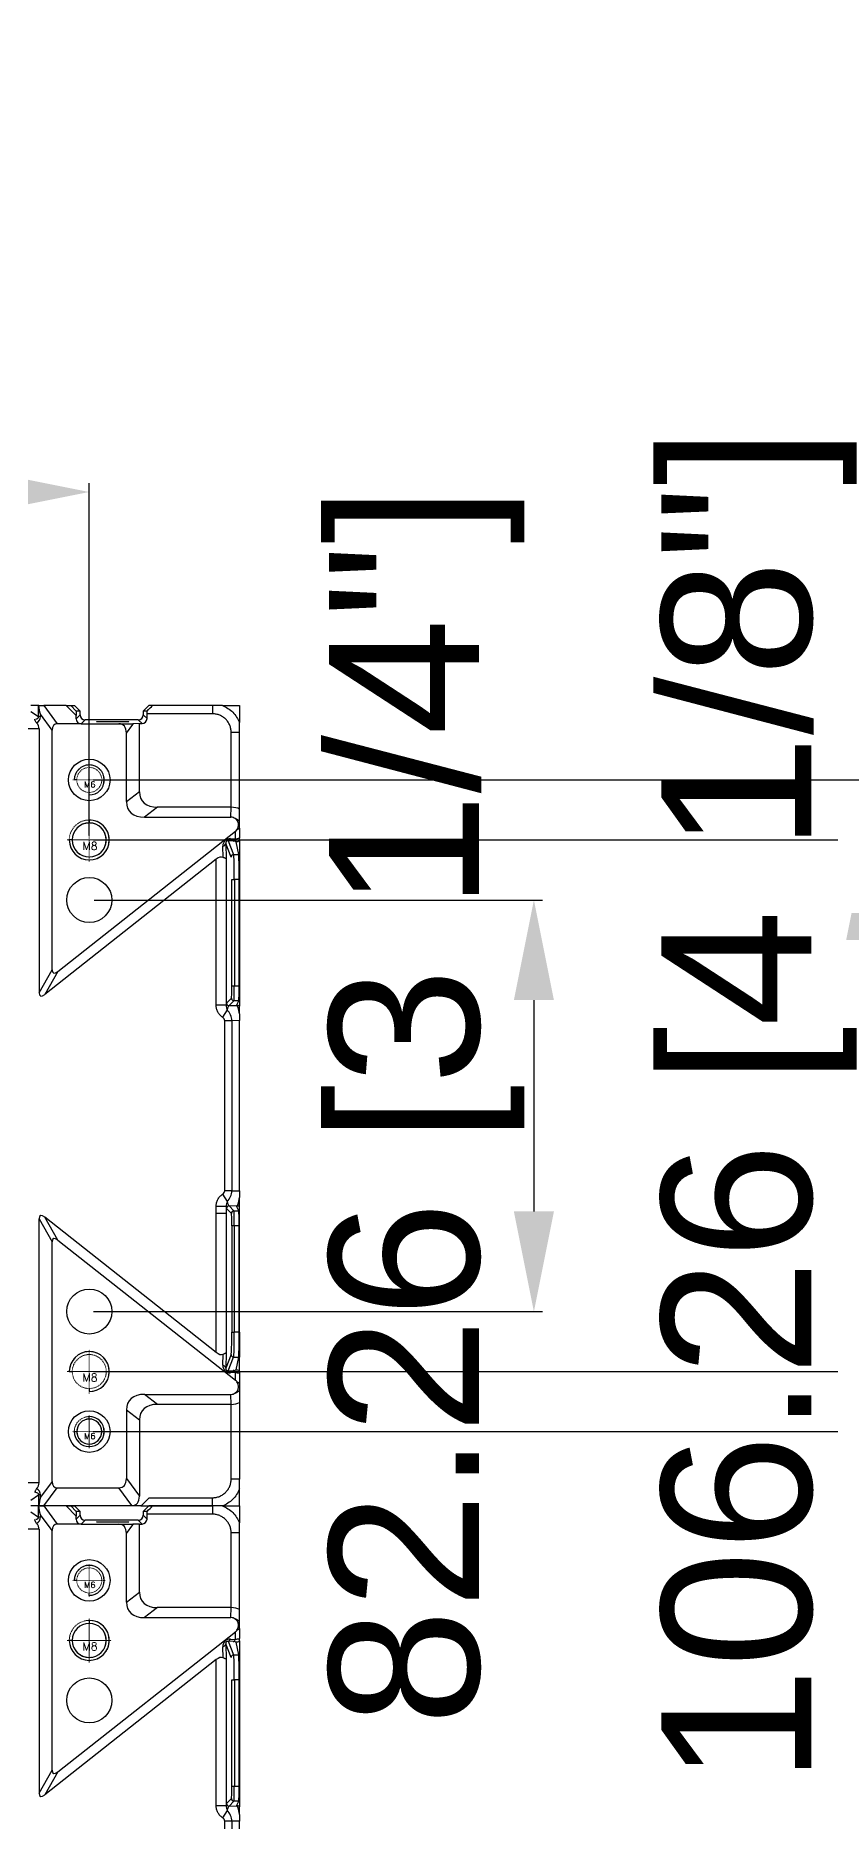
# Model space of a CAD drawing. Header units: millimetres. Extents: x 389 to 17466, y 310 to 5904.
# Drawn here: x 1892.7 to 2051.4, y 1043.1 to 1400.1 of the extents above; entities that cross this region are included whole.
import ezdxf

# ---------------------------------------------------------------- set-up
doc = ezdxf.new("R2010")
doc.units = ezdxf.units.MM
doc.linetypes.add('CENTER', pattern=[0.6, 0.375, -0.075, 0.075, -0.075])
doc.linetypes.add('HIDDEN', pattern=[0.2, 0.1, -0.1])
doc.layers.add('screw', color=33, linetype='Continuous', lineweight=13)
doc.styles.get("Standard").update_dxf_attribs({"font": 'arial.ttf'})
doc.styles.add('TXT', font='txt.shx', dxfattribs={"bigfont": 'gbcbig.shx'})
doc.dimstyles.new('DIMSTYLE_14', dxfattribs={"dimtxt": 30, "dimasz": 20, "dimexe": 1.75, "dimexo": 0.875, "dimgap": 2, "dimtad": 1, "dimzin": 9, "dimdsep": 46, "dimtxsty": 'Standard', "dimblk": '_FILLED', "dimcen": 0.09, "dimadec": 0, "dimazin": 0, "dimtp": 0.05, "dimtm": 0.05, "dimtfac": 1, "dimtofl": 0, "dimtmove": 0, "dimatfit": 3, "dimldrblk": '_FILLED', "dimfxl": 1, "dimtolj": 1, "dimarcsym": 0})

# ---------------------------------------------------------------- blocks, each defined once
blk = doc.blocks.new('_FILLED')
at = {"color": 0, "linetype": 'ByBlock'}
blk.add_solid([(0, 0), (-1, 0.2), (-1, -0.2)], dxfattribs=at)
blk = doc.blocks.new('*D177')
at = {"color": 0, "lineweight": -2, "transparency": 16777216}
for p, q in [((1643.36, 1240.16), (1643.36, 1310.6)), ((1903.36, 1240.16), (1903.36, 1310.6)), ((1663.36, 1308.85), (1883.36, 1308.85))]:
    blk.add_line(p, q, dxfattribs=at)
at = {"layer": 'Defpoints', "color": 0, "transparency": 16777216}
for p in [(1903.36, 1308.85), (1643.36, 1239.29), (1903.36, 1239.29)]:
    blk.add_point(p, dxfattribs=at)
at = {"color": 0, "lineweight": -2, "transparency": 16777216, "xscale": 20, "yscale": 20, "zscale": 20, "rotation": 180}
blk.add_blockref('_FILLED', (1643.36, 1308.85), dxfattribs=at)
at = {"color": 0, "lineweight": -2, "transparency": 16777216, "xscale": 20, "yscale": 20, "zscale": 20}
blk.add_blockref('_FILLED', (1903.36, 1308.85), dxfattribs=at)
at = {"color": 0, "transparency": 16777216, "insert": (1773.36, 1330.27), "char_height": 30, "attachment_point": 5}
blk.add_mtext('\\A1;260 [10 1/4"]', dxfattribs=at)
blk = doc.blocks.new('*D179')
at = {"color": 0, "lineweight": -2, "transparency": 16777216}
for p, q in [((1904.23, 1251.29), (2194.62, 1251.29)), ((2192.87, 1231.29), (2192.87, 821.03)), ((1904.23, 801.03), (2194.62, 801.03))]:
    blk.add_line(p, q, dxfattribs=at)
at = {"layer": 'Defpoints', "color": 0, "transparency": 16777216}
for p in [(1903.36, 1251.29), (1903.36, 801.03), (2192.87, 801.03)]:
    blk.add_point(p, dxfattribs=at)
at = {"color": 0, "lineweight": -2, "transparency": 16777216, "xscale": 20, "yscale": 20, "zscale": 20}
for p, rotation in [((2192.87, 1251.29), 90), ((2192.87, 801.03), 270)]:
    blk.add_blockref('_FILLED', p, dxfattribs=dict(at, rotation=rotation))
at = {"color": 0, "transparency": 16777216, "insert": (2171.45, 1026.16), "char_height": 30, "attachment_point": 5, "rotation": 90}
blk.add_mtext('\\A1;450.26 [1\'-5 3/4"]', dxfattribs=at)
blk = doc.blocks.new('*D180')
at = {"color": 0, "lineweight": -2, "transparency": 16777216}
for p, q in [((1904.23, 1251.29), (2123.1, 1251.29)), ((2121.35, 1231.29), (2121.35, 1141.03)), ((1904.23, 1121.03), (2123.1, 1121.03))]:
    blk.add_line(p, q, dxfattribs=at)
at = {"layer": 'Defpoints', "color": 0, "transparency": 16777216}
for p in [(1903.36, 1251.29), (1903.36, 1121.03), (2121.35, 1121.03)]:
    blk.add_point(p, dxfattribs=at)
at = {"color": 0, "lineweight": -2, "transparency": 16777216, "xscale": 20, "yscale": 20, "zscale": 20}
for p, rotation in [((2121.35, 1251.29), 90), ((2121.35, 1121.03), 270)]:
    blk.add_blockref('_FILLED', p, dxfattribs=dict(at, rotation=rotation))
at = {"color": 0, "transparency": 16777216, "insert": (2099.93, 1186.16), "char_height": 30, "attachment_point": 5, "rotation": 90}
blk.add_mtext('\\A1;130.26 [5 1/8"]', dxfattribs=at)
blk = doc.blocks.new('*D181')
at = {"color": 0, "lineweight": -2, "transparency": 16777216}
for p, q in [((1904.23, 1239.29), (2060.33, 1239.29)), ((2058.58, 1219.29), (2058.58, 1153.03)), ((1904.23, 1133.03), (2060.33, 1133.03))]:
    blk.add_line(p, q, dxfattribs=at)
at = {"layer": 'Defpoints', "color": 0, "transparency": 16777216}
for p in [(1903.36, 1239.29), (1903.36, 1133.03), (2058.58, 1133.03)]:
    blk.add_point(p, dxfattribs=at)
at = {"color": 0, "lineweight": -2, "transparency": 16777216, "xscale": 20, "yscale": 20, "zscale": 20}
for p, rotation in [((2058.58, 1239.29), 90), ((2058.58, 1133.03), 270)]:
    blk.add_blockref('_FILLED', p, dxfattribs=dict(at, rotation=rotation))
at = {"color": 0, "transparency": 16777216, "insert": (2037.16, 1186.16), "char_height": 30, "attachment_point": 5, "rotation": 90}
blk.add_mtext('\\A1;106.26 [4 1/8"]', dxfattribs=at)
blk = doc.blocks.new('*D182')
at = {"color": 0, "lineweight": -2, "transparency": 16777216}
for p, q in [((1904.32, 1227.29), (1993.94, 1227.29)), ((1992.19, 1207.29), (1992.19, 1165.03)), ((1904.23, 1145.03), (1993.94, 1145.03))]:
    blk.add_line(p, q, dxfattribs=at)
at = {"layer": 'Defpoints', "color": 0, "transparency": 16777216}
for p in [(1903.45, 1227.29), (1903.36, 1145.03), (1992.19, 1145.03)]:
    blk.add_point(p, dxfattribs=at)
at = {"color": 0, "lineweight": -2, "transparency": 16777216, "xscale": 20, "yscale": 20, "zscale": 20}
for p, rotation in [((1992.19, 1227.29), 90), ((1992.19, 1145.03), 270)]:
    blk.add_blockref('_FILLED', p, dxfattribs=dict(at, rotation=rotation))
at = {"color": 0, "transparency": 16777216, "insert": (1970.77, 1186.16), "char_height": 30, "attachment_point": 5, "rotation": 90}
blk.add_mtext('\\A1;82.26 [3 1/4"]', dxfattribs=at)
blk = doc.blocks.new('screw_m8_g')
at = {"layer": 'screw', "color": 1, "linetype": 'CENTER', "lineweight": 18, "ltscale": 0.16}
for p, q in [((0, -4.4), (0, 4.4)), ((-4.4, 0), (4.4, 0))]:
    blk.add_line(p, q, dxfattribs=at)
at = {"layer": 'screw', "color": 33, "linetype": 'HIDDEN', "lineweight": 18, "ltscale": 0.16}
blk.add_circle((0, 0), 3.4, dxfattribs=at)
at = {"layer": 'screw', "color": 92, "linetype": 'HIDDEN', "lineweight": 18, "ltscale": 0.16}
blk.add_arc((0, 0), 4, 270, 180, dxfattribs=at)
at = {"layer": 'screw', "color": 6, "lineweight": 18, "style": 'TXT'}
blk.add_text('M8', height=1.6, dxfattribs=at).set_placement((-1.36, -2))
blk = doc.blocks.new('screw_m6_g')
at = {"layer": 'screw', "color": 1, "linetype": 'CENTER', "lineweight": 18, "ltscale": 0.12}
for p, q in [((-3.3, 0), (3.3, 0)), ((0, -3.3), (0, 3.3))]:
    blk.add_line(p, q, dxfattribs=at)
at = {"layer": 'screw', "color": 33, "linetype": 'HIDDEN', "lineweight": 18, "ltscale": 0.12}
blk.add_circle((0, 0), 2.5, dxfattribs=at)
at = {"layer": 'screw', "color": 92, "linetype": 'HIDDEN', "lineweight": 18, "ltscale": 0.12}
blk.add_arc((0, 0), 3, 270, 180, dxfattribs=at)
at = {"layer": 'screw', "color": 6, "lineweight": 18, "style": 'TXT'}
blk.add_text('M6', height=1.2, dxfattribs=at).set_placement((-1.02, -1.5))
blk = doc.blocks.new('YTGUH')
at = {"color": 9, "linetype": 'Continuous', "true_color": 0xc7c8ca}
for p, q in [((1893.22, 1266.16), (1891.66, 1266.16)), ((1891.66, 1264.99), (1893.22, 1263.95)), ((1893.22, 1263.95), (1893.22, 1266.16)), ((1893.28, 1266.16), (1893.22, 1266.16)), ((1893.61, 1263.95), (1893.22, 1263.95)), ((1893.28, 1266.16), (1894.28, 1266.16)), ((1893.61, 1264.42), (1893.61, 1263.95)), ((1895.94, 1261.26), (1893.61, 1264.42)), ((1894.28, 1266.16), (1896.96, 1262.52)), ((1898.75, 1266.16), (1894.28, 1266.16)), ((1900.74, 1264.15), (1898.75, 1266.16)), ((1898.75, 1266.16), (1899.67, 1266.16)), ((1899.67, 1266.16), (1900.76, 1265.06)), ((1899.67, 1266.16), (1900.41, 1266.16)), ((1900.41, 1266.16), (1901.51, 1265.06)), ((1900.74, 1263.53), (1901.51, 1264.3)), ((1900.74, 1263.53), (1900.74, 1264.15)), ((1901.51, 1265.06), (1900.76, 1265.06)), ((1901.51, 1264.3), (1901.51, 1265.06)), ((1914.15, 1265.06), (1915.25, 1266.16)), ((1914.86, 1265.06), (1914.15, 1265.06)), ((1914.15, 1265.06), (1914.15, 1264.3)), ((1914.15, 1264.3), (1914.9, 1263.55)), ((1914.9, 1265.06), (1914.86, 1265.06)), ((1914.9, 1264.01), (1914.9, 1264.51)), ((1928, 1264.51), (1914.9, 1264.51)), ((1914.9, 1263.55), (1914.9, 1264.01)), ((1915.98, 1266.16), (1915.25, 1266.16)), ((1928, 1266.16), (1915.98, 1266.16)), ((1928, 1266.16), (1928, 1264.51)), ((1893.34, 1261.5), (1791.35, 1261.5)), ((1893.34, 1261.5), (1893.34, 1208.75)), ((1895.94, 1213.36), (1895.94, 1261.26)), ((1901.73, 1262.52), (1896.96, 1262.52)), ((1902.51, 1263.3), (1901.73, 1262.52)), ((1901.73, 1262.52), (1909.24, 1262.52)), ((1913.15, 1263.3), (1902.51, 1263.3)), ((1910.77, 1260.63), (1912.07, 1262.4)), ((1910.77, 1246.95), (1910.77, 1260.63)), ((1913.37, 1262.55), (1912.07, 1262.54)), ((1912.07, 1262.54), (1912.07, 1262.54)), ((1912.07, 1262.54), (1912.07, 1262.4)), ((1913.9, 1262.55), (1913.15, 1263.3)), ((1913.37, 1262.55), (1913.9, 1262.55)), ((1913.37, 1248.95), (1913.37, 1262.55)), ((1931.71, 1245.84), (1931.71, 1260.8)), ((1933.36, 1260.8), (1931.71, 1260.8)), ((1933.36, 1245.47), (1933.36, 1260.8)), ((1900.86, 1251.29), (1900.36, 1251.29)), ((1903.36, 1248.29), (1903.36, 1248.79)), ((1910.77, 1246.95), (1913.37, 1248.95)), ((1916.98, 1245.84), (1914.37, 1243.84)), ((1931.7, 1245.84), (1916.98, 1245.84)), ((1931.66, 1243.84), (1931.7, 1245.84)), ((1903.36, 1243.29), (1903.36, 1242.69)), ((1914.37, 1243.84), (1931.66, 1243.84)), ((1933.36, 1243.03), (1933.36, 1245.47)), ((1933.36, 1241.65), (1933.36, 1243.03)), ((1897.1, 1213.01), (1932.54, 1241.02)), ((1899.96, 1239.29), (1899.36, 1239.29)), ((1930.61, 1238.59), (1930.7, 1235.53)), ((1931.7, 1235.88), (1930.61, 1238.59)), ((1932.12, 1239.06), (1931.1, 1239.12)), ((1931.1, 1239.12), (1932.19, 1236.38)), ((1931.54, 1239.56), (1932.56, 1239.5)), ((1932.56, 1239.5), (1932.54, 1241.02)), ((1933.21, 1236.38), (1932.69, 1238.95)), ((1933.36, 1241.65), (1933.36, 1239.68)), ((1933.36, 1239.2), (1933.36, 1236.39)), ((1928.7, 1235.44), (1894.5, 1208.39)), ((1928.7, 1206.25), (1928.7, 1235.44)), ((1930.12, 1235.81), (1930.05, 1238.03)), ((1930.7, 1235.53), (1930.7, 1206.25)), ((1932.19, 1236.38), (1933.21, 1236.38)), ((1931.84, 1210.16), (1931.84, 1231.4)), ((1931.84, 1231.4), (1932.34, 1231.4)), ((1932.34, 1231.4), (1932.34, 1210.16)), ((1933.3, 1231.4), (1932.34, 1231.4)), ((1933.3, 1210.16), (1933.3, 1231.4)), ((1933.3, 1231.4), (1933.36, 1231.4)), ((1933.36, 1231.4), (1933.36, 1210.16)), ((1893.34, 1208.75), (1895.94, 1213.36)), ((1897.1, 1213.01), (1894.5, 1208.39)), ((1931.84, 1210.16), (1932.34, 1210.16)), ((1932.34, 1210.16), (1933.3, 1210.16)), ((1933.3, 1210.16), (1933.36, 1210.16)), ((1930.78, 1206.68), (1931.75, 1207.66)), ((1932.25, 1207.16), (1931.28, 1206.18)), ((1933.24, 1207.16), (1932.25, 1207.16)), ((1932.77, 1206.23), (1933.24, 1207.16)), ((1933.36, 1207.15), (1933.36, 1206.05)), ((1930.7, 1206.25), (1928.7, 1206.25)), ((1930.92, 1205.31), (1929.98, 1203.85)), ((1930.43, 1169.18), (1930.43, 1203.13)), ((1931.84, 1203.13), (1930.43, 1203.13)), ((1931.28, 1206.18), (1932.77, 1206.23)), ((1933.36, 1203.18), (1931.84, 1203.13)), ((1931.84, 1203.13), (1931.84, 1169.18)), ((1933.36, 1204.52), (1933.36, 1206.05)), ((1933.36, 1204.52), (1933.36, 1203.18)), ((1933.36, 1169.13), (1933.36, 1203.18)), ((1929.98, 1168.46), (1930.92, 1167)), ((1931.84, 1169.18), (1930.43, 1169.18)), ((1931.84, 1169.18), (1933.36, 1169.13)), ((1933.36, 1169.13), (1933.36, 1167.79)), ((1897.1, 1159.31), (1894.5, 1163.92)), ((1928.7, 1136.87), (1894.5, 1163.92)), ((1928.7, 1164.71), (1928.7, 1166.06)), ((1928.7, 1166.06), (1930.7, 1166.06)), ((1928.7, 1136.87), (1928.7, 1164.71)), ((1928.7, 1164.71), (1930.7, 1164.71)), ((1930.7, 1166.06), (1930.7, 1164.71)), ((1930.7, 1164.71), (1930.7, 1136.79)), ((1931.75, 1164.65), (1930.78, 1165.63)), ((1932.77, 1166.08), (1931.28, 1166.13)), ((1931.28, 1166.13), (1932.25, 1165.15)), ((1932.25, 1165.15), (1933.24, 1165.15)), ((1933.24, 1165.15), (1932.77, 1166.08)), ((1933.36, 1165.16), (1933.36, 1166.26)), ((1893.34, 1163.56), (1895.94, 1158.95)), ((1893.34, 1110.81), (1893.34, 1163.56)), ((1931.84, 1162.16), (1931.84, 1140.91)), ((1932.34, 1162.16), (1931.84, 1162.16)), ((1932.34, 1140.91), (1932.34, 1162.16)), ((1933.3, 1162.16), (1932.34, 1162.16)), ((1933.3, 1140.91), (1933.3, 1162.16)), ((1933.3, 1162.16), (1933.36, 1162.16)), ((1933.36, 1140.91), (1933.36, 1162.16)), ((1895.94, 1111.05), (1895.94, 1158.95)), ((1897.1, 1159.31), (1932.54, 1131.29)), ((1931.84, 1140.91), (1932.34, 1140.91)), ((1933.3, 1140.91), (1932.34, 1140.91)), ((1933.3, 1140.91), (1933.36, 1140.91)), ((1930.05, 1134.28), (1930.12, 1136.5)), ((1930.7, 1136.79), (1930.61, 1133.72)), ((1931.7, 1136.43), (1930.61, 1133.72)), ((1931.1, 1133.19), (1932.19, 1135.93)), ((1932.19, 1135.93), (1933.21, 1135.93)), ((1932.69, 1133.36), (1933.21, 1135.93)), ((1933.36, 1133.11), (1933.36, 1135.92)), ((1899.36, 1133.03), (1899.96, 1133.03)), ((1931.1, 1133.19), (1932.12, 1133.25)), ((1932.56, 1132.81), (1931.54, 1132.75)), ((1932.54, 1131.29), (1932.56, 1132.81)), ((1933.36, 1132.63), (1933.36, 1130.66)), ((1903.36, 1129.63), (1903.36, 1129.03)), ((1914.37, 1128.47), (1931.66, 1128.47)), ((1916.98, 1126.47), (1914.37, 1128.47)), ((1931.7, 1126.47), (1931.66, 1128.47)), ((1933.36, 1130.66), (1933.36, 1129.28)), ((1933.36, 1129.28), (1933.36, 1126.84)), ((1910.77, 1125.36), (1910.77, 1111.68)), ((1910.77, 1125.36), (1913.37, 1123.36)), ((1931.7, 1126.47), (1916.98, 1126.47)), ((1931.71, 1111.55), (1931.71, 1126.47)), ((1933.36, 1126.84), (1933.36, 1111.55)), ((1900.36, 1121.03), (1900.86, 1121.03)), ((1903.36, 1123.53), (1903.36, 1124.03)), ((1913.37, 1123.36), (1913.37, 1108.14)), ((1893.34, 1110.81), (1790.35, 1110.81)), ((1895.94, 1111.05), (1893.61, 1107.89)), ((1910.77, 1111.68), (1913.37, 1108.14)), ((1933.36, 1111.55), (1931.71, 1111.55)), ((1891.66, 1107.32), (1893.22, 1108.36)), ((1893.22, 1108.36), (1893.22, 1106.16)), ((1893.61, 1108.36), (1893.22, 1108.36)), ((1893.61, 1107.89), (1893.61, 1108.36)), ((1894.28, 1106.16), (1896.96, 1109.79)), ((1896.96, 1109.79), (1909.24, 1109.79)), ((1911.85, 1106.26), (1909.24, 1109.79)), ((1913.76, 1106.26), (1915.3, 1107.8)), ((1915.3, 1107.8), (1927.97, 1107.8)), ((1927.97, 1106.16), (1927.97, 1107.8)), ((1893.22, 1106.16), (1891.66, 1106.16)), ((1893.22, 1106.16), (1891.66, 1106.16)), ((1891.66, 1104.99), (1893.22, 1103.95)), ((1893.22, 1106.16), (1893.28, 1106.16)), ((1893.22, 1103.95), (1893.22, 1106.16)), ((1893.28, 1106.16), (1893.22, 1106.16)), ((1893.61, 1103.95), (1893.22, 1103.95)), ((1894.28, 1106.16), (1893.28, 1106.16)), ((1893.28, 1106.16), (1894.28, 1106.16)), ((1893.61, 1104.42), (1893.61, 1103.95)), ((1895.94, 1101.26), (1893.61, 1104.42)), ((1913.66, 1106.16), (1894.28, 1106.16)), ((1894.28, 1106.16), (1896.96, 1102.52)), ((1898.75, 1106.16), (1894.28, 1106.16)), ((1900.74, 1104.15), (1898.75, 1106.16)), ((1898.75, 1106.16), (1899.67, 1106.16)), ((1899.67, 1106.16), (1900.76, 1105.06)), ((1899.67, 1106.16), (1900.41, 1106.16)), ((1900.41, 1106.16), (1901.51, 1105.06)), ((1900.74, 1103.53), (1901.51, 1104.3)), ((1900.74, 1103.53), (1900.74, 1104.15)), ((1901.51, 1105.06), (1900.76, 1105.06)), ((1901.51, 1104.3), (1901.51, 1105.06)), ((1902.51, 1103.3), (1901.73, 1102.52)), ((1913.15, 1103.3), (1902.51, 1103.3)), ((1911.85, 1106.26), (1913.76, 1106.26)), ((1913.9, 1102.55), (1913.15, 1103.3)), ((1913.66, 1106.16), (1913.76, 1106.26)), ((1913.66, 1106.16), (1927.97, 1106.16)), ((1914.15, 1105.06), (1915.25, 1106.16)), ((1914.86, 1105.06), (1914.15, 1105.06)), ((1914.15, 1105.06), (1914.15, 1104.3)), ((1914.15, 1104.3), (1914.9, 1103.55)), ((1914.9, 1105.06), (1914.86, 1105.06)), ((1914.9, 1104.01), (1914.9, 1104.51)), ((1928, 1104.51), (1914.9, 1104.51)), ((1914.9, 1103.55), (1914.9, 1104.01)), ((1915.98, 1106.16), (1915.25, 1106.16)), ((1928, 1106.16), (1915.98, 1106.16)), ((1928, 1106.16), (1928, 1104.51)), ((1893.34, 1101.5), (1791.35, 1101.5)), ((1893.34, 1101.5), (1893.34, 1048.75)), ((1895.94, 1053.36), (1895.94, 1101.26)), ((1901.73, 1102.52), (1896.96, 1102.52)), ((1901.73, 1102.52), (1909.24, 1102.52)), ((1910.77, 1100.63), (1912.07, 1102.4)), ((1910.77, 1086.95), (1910.77, 1100.63)), ((1913.37, 1102.55), (1912.07, 1102.54)), ((1912.07, 1102.54), (1912.07, 1102.54)), ((1912.07, 1102.54), (1912.07, 1102.4)), ((1913.37, 1102.55), (1913.9, 1102.55)), ((1913.37, 1088.95), (1913.37, 1102.55)), ((1931.71, 1085.84), (1931.71, 1100.8)), ((1933.36, 1100.8), (1931.71, 1100.8)), ((1933.36, 1085.47), (1933.36, 1100.8)), ((1900.86, 1091.29), (1900.36, 1091.29)), ((1903.36, 1088.29), (1903.36, 1088.79)), ((1910.77, 1086.95), (1913.37, 1088.95)), ((1916.98, 1085.84), (1914.37, 1083.84)), ((1931.7, 1085.84), (1916.98, 1085.84)), ((1931.66, 1083.84), (1931.7, 1085.84)), ((1933.36, 1083.03), (1933.36, 1085.47)), ((1903.36, 1083.29), (1903.36, 1082.69)), ((1914.37, 1083.84), (1931.66, 1083.84)), ((1933.36, 1081.65), (1933.36, 1083.03)), ((1933.36, 1081.65), (1933.36, 1079.68)), ((1897.1, 1053.01), (1932.54, 1081.02)), ((1899.96, 1079.29), (1899.36, 1079.29)), ((1930.12, 1075.81), (1930.05, 1078.03)), ((1930.61, 1078.59), (1930.7, 1075.53)), ((1931.7, 1075.88), (1930.61, 1078.59)), ((1932.12, 1079.06), (1931.1, 1079.12)), ((1931.1, 1079.12), (1932.19, 1076.38)), ((1931.54, 1079.56), (1932.56, 1079.5)), ((1932.56, 1079.5), (1932.54, 1081.02)), ((1933.21, 1076.38), (1932.69, 1078.95)), ((1933.36, 1079.2), (1933.36, 1076.39)), ((1928.7, 1075.44), (1894.5, 1048.39)), ((1928.7, 1046.25), (1928.7, 1075.44)), ((1930.7, 1075.53), (1930.7, 1046.25)), ((1932.19, 1076.38), (1933.21, 1076.38)), ((1931.84, 1050.16), (1931.84, 1071.4)), ((1931.84, 1071.4), (1932.34, 1071.4)), ((1932.34, 1071.4), (1932.34, 1050.16)), ((1933.3, 1071.4), (1932.34, 1071.4)), ((1933.3, 1050.16), (1933.3, 1071.4)), ((1933.3, 1071.4), (1933.36, 1071.4)), ((1933.36, 1071.4), (1933.36, 1050.16)), ((1893.34, 1048.75), (1895.94, 1053.36)), ((1897.1, 1053.01), (1894.5, 1048.39)), ((1931.84, 1050.16), (1932.34, 1050.16)), ((1932.34, 1050.16), (1933.3, 1050.16)), ((1933.3, 1050.16), (1933.36, 1050.16)), ((1930.7, 1046.25), (1928.7, 1046.25)), ((1930.78, 1046.68), (1931.75, 1047.66)), ((1932.25, 1047.16), (1931.28, 1046.18)), ((1931.28, 1046.18), (1932.77, 1046.23)), ((1933.24, 1047.16), (1932.25, 1047.16)), ((1932.77, 1046.23), (1933.24, 1047.16)), ((1933.36, 1047.15), (1933.36, 1046.05)), ((1933.36, 1044.52), (1933.36, 1046.05)), ((1930.92, 1045.31), (1929.98, 1043.85)), ((1930.43, 1009.18), (1930.43, 1043.13)), ((1931.84, 1043.13), (1930.43, 1043.13)), ((1933.36, 1043.18), (1931.84, 1043.13)), ((1931.84, 1043.13), (1931.84, 1009.18)), ((1933.36, 1044.52), (1933.36, 1043.18)), ((1933.36, 1009.13), (1933.36, 1043.18))]:
    blk.add_line(p, q, dxfattribs=at)
for centre, radius in [((1903.36, 1251.29), 4.15), ((1903.36, 1227.29), 4.5), ((1903.36, 1145.03), 4.5), ((1903.36, 1121.03), 4.15), ((1903.36, 1091.29), 4.15), ((1903.36, 1067.29), 4.5)]:
    blk.add_circle(centre, radius, dxfattribs=at)
for centre, radius, start, end in [((1903.36, 1251.29), 3, 270, 180), ((1903.36, 1251.29), 2.5, 180, 180.0001), ((1903.36, 1239.29), 4, 180, 90), ((1903.36, 1239.29), 3.4, 90, 89.9999), ((1931.66, 1242.3), 1.53, 319.2595, 55.7258), ((1903.36, 1133.03), 4, 270, 180), ((1903.36, 1133.03), 3.4, 180, 180.0001), ((1931.66, 1130.01), 1.53, 304.2742, 40.7405), ((1903.36, 1121.03), 3, 180, 90), ((1903.36, 1121.03), 2.5, 90, 89.9999), ((1903.36, 1091.29), 3, 270, 180), ((1903.36, 1091.29), 2.5, 180, 180.0001), ((1903.36, 1079.29), 4, 180, 90), ((1903.36, 1079.29), 3.4, 90, 89.9999), ((1931.66, 1082.3), 1.53, 319.2595, 55.7258)]:
    blk.add_arc(centre, radius, start, end, dxfattribs=at)
for centre, major_axis, ratio, start_param, end_param in [((1892.66, 1264), (-0.543, 0.187), 0.861051, 1.863628, 3.432598), ((1892.05, 1264), (-1.5, 0.48), 0.950312, 2.397785, 3.438724), ((1900.76, 1263.64), (0.01, 1.41), 0.013235, 0.000063, 1.203911), ((1902.51, 1264.3), (0.707, 0.707), 0.999695, 2.356347, 3.926839), ((1913.15, 1264.3), (0.707, -0.707), 0.999695, 5.497939, 7.068431), ((1913.9, 1263.55), (0.707, -0.707), 0.999695, 5.497939, 7.068431), ((1914.32, 1264.51), (2, 2), 0.008726, 4.997973, 5.688376), ((1914.86, 1264.51), (0, 2), 0.017455, 4.712389, 4.989245), ((1890.73, 1261.5), (-2.61, 0), 0.767327, 3.141593, 3.770332), ((1899.23, 1258.45), (2.86, -3.89), 0.414284, 2.845311, 3.653779), ((1901.74, 1263.53), (0.397, 0.931), 0.985858, 1.968767, 3.539259), ((1910.38, 1262.58), (3.74, 0.02), 0.015482, 4.404581, 5.182038), ((1905.84, 1256.42), (-4.3, -5.83), 0.414284, 2.629407, 3.437875), ((1907.14, 1258.19), (-4.3, -5.83), 0.414284, 2.629407, 2.660418), ((1918.98, 1250.91), (7.63, 5.85), 0.519988, 2.761948, 3.737168), ((1921.59, 1252.91), (7.63, 5.85), 0.519988, 2.761948, 3.737168), ((1931.67, 1243.01), (-0.05, -2.83), 0.707053, 3.148821, 3.153934), ((1931.71, 1245.01), (-2, 0.02), 0.414169, 3.748745, 4.716003), ((1931.64, 1241.01), (-0.05, -2.83), 0.707053, 2.707165, 3.153934), ((1931.66, 1242.3), (2, -0.03), 0.707053, 0.572613, 1.136369), ((1931.59, 1237.94), (-0.81, 1.45), 0.902173, 5.759721, 7.327475), ((1929.62, 1238.59), (1, 0.028), 0.62541, 5.14897, 6.238444), ((1931.15, 1238.49), (-0.316, 0.584), 0.749129, 5.751273, 7.319028), ((1931.1, 1240.11), (-0.058, -0.998), 0.553603, 0.104848, 1.014262), ((1932.12, 1240.05), (-0.058, -0.998), 0.553603, 0.104848, 1.014262), ((1931.69, 1238.95), (-1, 0), 0.119965, 3.165678, 4.268797), ((1931.64, 1243.91), (0.04, -3.22), 0.621326, 0.445403, 0.6117), ((1931.69, 1239.95), (2, 0.01), 0.250652, 5.159781, 5.691393), ((1932.69, 1239.95), (-0.981, -0.196), 0.996044, 1.374629, 2.097888), ((1931.66, 1242.3), (2, 0.03), 0.621326, 5.324089, 5.714285), ((1928.7, 1232.89), (1.41, 2.92), 0.484172, 6.283006, 7.068583), ((1932.19, 1235.88), (0.464, 0.185), 0.995592, 1.192545, 2.760299), ((1932.18, 1231.4), (0, 5), 0.031429, 4.712389, 6.195919), ((1933.21, 1237.38), (-0.981, -0.196), 0.996044, 1.374629, 1.523848), ((1933.2, 1231.4), (0, 5), 0.020946, 4.712389, 6.195919), ((1897.59, 1215.19), (-1.39, -2.46), 0.35329, 5.724665, 6.997033), ((1931.75, 1210.16), (0, 2.5), 0.034921, 3.176499, 4.712389), ((1932.25, 1210.16), (0, 3), 0.029101, 3.176499, 4.712389), ((1933.23, 1210.16), (0, 3), 0.023273, 3.176499, 4.712389), ((1894.98, 1210.58), (-1.39, -2.46), 0.35329, 5.724665, 6.997033), ((1930.78, 1203.18), (0, 3.5), 0.051121, 0.051215, 0.504047), ((1931.28, 1206.68), (0.354, -0.354), 0.998783, 3.9276, 5.497178), ((1932.25, 1207.66), (-0.354, 0.354), 0.998783, 0.786007, 2.355586), ((1933.24, 1206.16), (-0.894, 0.447), 0.999239, 5.054874, 5.17561), ((1929.01, 1203.11), (1.41, 0.05), 0.706891, 6.258505, 7.074991), ((1931.28, 1203.18), (0.03, 3), 0.177208, 0.057084, 0.786715), ((1929.01, 1203.11), (-0.1, 3), 0.942809, 4.687709, 5.504195), ((1932.77, 1205.24), (-0.894, 0.447), 0.999239, 4.554203, 5.17561), ((1932.77, 1203.24), (-0.03, 3), 0.218747, 5.153088, 6.239269), ((1929.01, 1169.21), (1.41, -0.05), 0.706891, 5.49138, 6.307865), ((1929.01, 1169.21), (0.1, 3), 0.942809, 3.920583, 4.737069), ((1932.77, 1169.08), (0.03, 3), 0.218747, 3.185509, 4.27169), ((1894.98, 1161.73), (-1.39, 2.46), 0.35329, 5.569338, 6.841706), ((1930.78, 1169.13), (0, 3.5), 0.051121, 2.637545, 3.090378), ((1931.28, 1165.63), (0.354, 0.354), 0.998783, 0.786007, 2.355586), ((1931.28, 1169.13), (-0.03, 3), 0.177208, 2.354878, 3.084509), ((1932.25, 1164.65), (0.354, 0.354), 0.998783, 0.786007, 2.355586), ((1931.75, 1162.16), (0, 2.5), 0.034921, 4.712389, 6.248279), ((1932.25, 1162.16), (0, 3), 0.029101, 4.712389, 6.248279), ((1932.77, 1167.08), (-0.894, -0.447), 0.999239, 1.107575, 1.728982), ((1933.24, 1166.15), (-0.894, -0.447), 0.999239, 1.107575, 1.228311), ((1933.23, 1162.16), (0, 3), 0.023273, 4.712389, 6.248279), ((1897.59, 1157.12), (-1.39, 2.46), 0.35329, 5.569338, 6.841706), ((1931.68, 1140.91), (0, 4.5), 0.034921, 3.228859, 4.712389), ((1932.18, 1140.91), (0, 5), 0.031429, 3.228859, 4.712389), ((1933.2, 1140.91), (0, 5), 0.020946, 3.228859, 4.712389), ((1928.7, 1139.42), (-1.41, 2.92), 0.484172, 2.356194, 3.141772), ((1932.19, 1136.43), (0.464, -0.185), 0.995592, 3.522886, 5.090641), ((1933.21, 1134.94), (-0.981, 0.196), 0.996044, 4.759337, 4.908556), ((1931.59, 1134.37), (0.81, 1.45), 0.902173, 2.097303, 3.665057), ((1929.62, 1133.72), (1, -0.028), 0.62541, 0.044741, 1.134215), ((1931.15, 1133.82), (0.316, 0.584), 0.749129, 2.10575, 3.673505), ((1931.1, 1132.2), (-0.058, 0.998), 0.553603, 5.268923, 6.178337), ((1931.69, 1133.36), (1, 0), 0.119965, 5.155981, 6.2591), ((1932.12, 1132.26), (-0.058, 0.998), 0.553603, 5.268923, 6.178337), ((1931.69, 1132.36), (-2, 0.01), 0.250652, 3.733385, 4.264997), ((1932.69, 1132.36), (-0.981, 0.196), 0.996044, 4.185297, 4.908556), ((1918.98, 1121.4), (7.63, -5.85), 0.519988, 2.546017, 3.521237), ((1931.64, 1131.3), (0.05, -2.83), 0.707053, 6.270844, 6.717613), ((1931.66, 1130.01), (2, 0.03), 0.707053, 5.146817, 5.710572), ((1931.64, 1128.4), (0.04, 3.22), 0.621326, 5.671486, 5.837782), ((1931.66, 1130.01), (-2, 0.03), 0.621326, 3.710493, 4.100689), ((1921.59, 1119.4), (7.63, -5.85), 0.519988, 2.546017, 3.521237), ((1931.67, 1129.3), (0.05, -2.83), 0.707053, 6.270844, 6.275957), ((1931.71, 1127.3), (2, 0.02), 0.414169, 4.708775, 5.676033), ((1890.73, 1110.81), (-2.61, 0), 0.767327, 2.512853, 3.141593), ((1899.23, 1113.86), (2.86, 3.89), 0.414284, 2.629407, 3.437875), ((1905.84, 1115.89), (-4.3, 5.83), 0.414284, 2.845311, 3.653779), ((1892.66, 1108.32), (0.543, 0.187), 0.861051, 5.99218, 7.56115), ((1892.05, 1108.32), (1.5, 0.48), 0.950312, 5.986054, 7.026993), ((1908.45, 1112.35), (-4.3, 5.83), 0.414284, 2.845311, 3.653779), ((1892.66, 1104), (-0.543, 0.187), 0.861051, 1.863628, 3.432598), ((1892.05, 1104), (-1.5, 0.48), 0.950312, 2.397785, 3.438724), ((1901.74, 1103.53), (0.397, 0.931), 0.985858, 1.968767, 3.539259), ((1900.76, 1103.64), (0.01, 1.41), 0.013235, 0.000063, 1.203911), ((1902.51, 1104.3), (0.707, 0.707), 0.999695, 2.356347, 3.926839), ((1913.15, 1104.3), (0.707, -0.707), 0.999695, 5.497939, 7.068431), ((1913.9, 1103.55), (0.707, -0.707), 0.999695, 5.497939, 7.068431), ((1914.32, 1104.51), (2, 2), 0.008726, 4.997973, 5.688376), ((1914.86, 1104.51), (0, 2), 0.017455, 4.712389, 4.989245), ((1890.73, 1101.5), (-2.61, 0), 0.767327, 3.141593, 3.770332), ((1899.23, 1098.45), (2.86, -3.89), 0.414284, 2.845311, 3.653779), ((1910.38, 1102.58), (3.74, 0.02), 0.015482, 4.404581, 5.182038), ((1905.84, 1096.42), (-4.3, -5.83), 0.414284, 2.629407, 3.437875), ((1907.14, 1098.19), (-4.3, -5.83), 0.414284, 2.629407, 2.660418), ((1921.59, 1092.91), (7.63, 5.85), 0.519988, 2.761948, 3.737168), ((1918.98, 1090.91), (7.63, 5.85), 0.519988, 2.761948, 3.737168), ((1931.67, 1083.01), (-0.05, -2.83), 0.707053, 3.148821, 3.153934), ((1931.71, 1085.01), (-2, 0.02), 0.414169, 3.748745, 4.716003), ((1931.64, 1081.01), (-0.05, -2.83), 0.707053, 2.707165, 3.153934), ((1931.66, 1082.3), (2, -0.03), 0.707053, 0.572613, 1.136369), ((1931.66, 1082.3), (2, 0.03), 0.621326, 5.324089, 5.714285), ((1931.59, 1077.94), (-0.81, 1.45), 0.902173, 5.759721, 7.327475), ((1929.62, 1078.59), (1, 0.028), 0.62541, 5.14897, 6.238444), ((1931.15, 1078.49), (-0.316, 0.584), 0.749129, 5.751273, 7.319028), ((1931.1, 1080.11), (-0.058, -0.998), 0.553603, 0.104848, 1.014262), ((1932.12, 1080.05), (-0.058, -0.998), 0.553603, 0.104848, 1.014262), ((1931.69, 1078.95), (-1, 0), 0.119965, 3.165678, 4.268797), ((1931.64, 1083.91), (0.04, -3.22), 0.621326, 0.445403, 0.6117), ((1931.69, 1079.95), (2, 0.01), 0.250652, 5.159781, 5.691393), ((1932.69, 1079.95), (-0.981, -0.196), 0.996044, 1.374629, 2.097888), ((1928.7, 1072.89), (1.41, 2.92), 0.484172, 6.283006, 7.068583), ((1932.19, 1075.88), (0.464, 0.185), 0.995592, 1.192545, 2.760299), ((1932.18, 1071.4), (0, 5), 0.031429, 4.712389, 6.195919), ((1933.21, 1077.38), (-0.981, -0.196), 0.996044, 1.374629, 1.523848), ((1933.2, 1071.4), (0, 5), 0.020946, 4.712389, 6.195919), ((1897.59, 1055.19), (-1.39, -2.46), 0.35329, 5.724665, 6.997033), ((1931.75, 1050.16), (0, 2.5), 0.034921, 3.176499, 4.712389), ((1932.25, 1050.16), (0, 3), 0.029101, 3.176499, 4.712389), ((1933.23, 1050.16), (0, 3), 0.023273, 3.176499, 4.712389), ((1894.98, 1050.58), (-1.39, -2.46), 0.35329, 5.724665, 6.997033), ((1930.78, 1043.18), (0, 3.5), 0.051121, 0.051215, 0.504047), ((1931.28, 1046.68), (0.354, -0.354), 0.998783, 3.9276, 5.497178), ((1931.28, 1043.18), (0.03, 3), 0.177208, 0.057084, 0.786715), ((1932.25, 1047.66), (-0.354, 0.354), 0.998783, 0.786007, 2.355586), ((1932.77, 1045.24), (-0.894, 0.447), 0.999239, 4.554203, 5.17561), ((1932.77, 1043.24), (-0.03, 3), 0.218747, 5.153088, 6.239269), ((1933.24, 1046.16), (-0.894, 0.447), 0.999239, 5.054874, 5.17561), ((1929.01, 1043.11), (1.41, 0.05), 0.706891, 6.258505, 7.074991), ((1929.01, 1043.11), (-0.1, 3), 0.942809, 4.687709, 5.504195)]:
    blk.add_ellipse(centre, major_axis=major_axis, ratio=ratio, start_param=start_param, end_param=end_param, dxfattribs=at)
for centre in [(1908.04, 1262.95), (1908.04, 1102.95)]:
    blk.add_ellipse(centre, major_axis=(-3.25, 0), ratio=0.017455, dxfattribs=at)
for points in [[(1893.61, 1264.42), (1893.47, 1265), (1893.35, 1265.58), (1893.28, 1266.16)], [(1893.61, 1107.89), (1893.47, 1107.31), (1893.35, 1106.73), (1893.28, 1106.16)], [(1893.61, 1104.42), (1893.47, 1105), (1893.35, 1105.58), (1893.28, 1106.16)]]:
    blk.add_open_spline(points, degree=3, dxfattribs=at)
for points, knots in [([(1929.96, 1266.16), (1929.94, 1266.16), (1929.9, 1266.16), (1929.8, 1266.16), (1929.73, 1266.16), (1929.51, 1266.16), (1929.34, 1266.16), (1928.97, 1266.16), (1928.78, 1266.16), (1928.4, 1266.16), (1928.2, 1266.16), (1928, 1266.16)], [0, 0, 0, 0, 0.125, 0.125, 0.25, 0.25, 0.5, 0.5, 0.75, 0.75, 1, 1, 1, 1]), ([(1931.71, 1260.8), (1931.71, 1261.05), (1931.68, 1261.29), (1931.59, 1261.76), (1931.52, 1262), (1931.33, 1262.44), (1931.22, 1262.66), (1930.95, 1263.06), (1930.79, 1263.25), (1930.45, 1263.59), (1930.26, 1263.75), (1929.86, 1264.02), (1929.65, 1264.13), (1929.2, 1264.32), (1928.97, 1264.39), (1928.49, 1264.48), (1928.25, 1264.51), (1928, 1264.51)], [0, 0, 0, 0, 0.125, 0.125, 0.25, 0.25, 0.375, 0.375, 0.5, 0.5, 0.625, 0.625, 0.75, 0.75, 0.875, 0.875, 1, 1, 1, 1]), ([(1929.96, 1266.16), (1930.35, 1266.01), (1930.72, 1265.83), (1931.42, 1265.38), (1931.74, 1265.12), (1932.32, 1264.54), (1932.58, 1264.21), (1933.03, 1263.52), (1933.21, 1263.15), (1933.36, 1262.76)], [0, 0, 0, 0, 0.25, 0.25, 0.5, 0.5, 0.75, 0.75, 1, 1, 1, 1]), ([(1929.96, 1266.16), (1930.63, 1266.16), (1931.25, 1266.16), (1932.39, 1266.16), (1932.91, 1266.16), (1933.36, 1266.16)], [0, 0, 0, 0, 0.5, 0.5, 1, 1, 1, 1]), ([(1933.36, 1266.16), (1933.36, 1265.71), (1933.36, 1265.19), (1933.36, 1264.05), (1933.36, 1263.43), (1933.36, 1262.76)], [0, 0, 0, 0, 0.5, 0.5, 1, 1, 1, 1]), ([(1892.84, 1262.68), (1892.76, 1262.76), (1892.7, 1262.84), (1892.61, 1263), (1892.58, 1263.07), (1892.53, 1263.21), (1892.52, 1263.27), (1892.5, 1263.35), (1892.5, 1263.37), (1892.49, 1263.41), (1892.49, 1263.43), (1892.48, 1263.44)], [0, 0, 0, 0, 0.25, 0.25, 0.5, 0.5, 0.75, 0.75, 0.875, 0.875, 1, 1, 1, 1]), ([(1933.36, 1260.8), (1933.36, 1261), (1933.36, 1261.2), (1933.36, 1261.58), (1933.36, 1261.77), (1933.36, 1262.14), (1933.36, 1262.31), (1933.36, 1262.53), (1933.36, 1262.6), (1933.36, 1262.7), (1933.36, 1262.74), (1933.36, 1262.76)], [0, 0, 0, 0, 0.25, 0.25, 0.5, 0.5, 0.75, 0.75, 0.875, 0.875, 1, 1, 1, 1]), ([(1933.36, 1239.2), (1933.36, 1239.22), (1933.36, 1239.26), (1933.36, 1239.41), (1933.36, 1239.51), (1933.36, 1239.68)], [0, 0, 0, 0, 0.5, 0.5, 1, 1, 1, 1]), ([(1930.7, 1235.53), (1930.7, 1235.54), (1930.68, 1235.56), (1930.62, 1235.59), (1930.58, 1235.61), (1930.48, 1235.65), (1930.42, 1235.67), (1930.28, 1235.73), (1930.2, 1235.77), (1930.12, 1235.81)], [0, 0, 0, 0, 0.25, 0.25, 0.5, 0.5, 0.75, 0.75, 1, 1, 1, 1]), ([(1933.36, 1236.39), (1933.36, 1236.36), (1933.36, 1236.31), (1933.36, 1236.14), (1933.36, 1236.03), (1933.36, 1235.75), (1933.36, 1235.59), (1933.36, 1235.22), (1933.36, 1235.01), (1933.36, 1234.55), (1933.36, 1234.31), (1933.36, 1233.78), (1933.36, 1233.5), (1933.36, 1232.93), (1933.36, 1232.63), (1933.36, 1232.02), (1933.36, 1231.71), (1933.36, 1231.4)], [0, 0, 0, 0, 0.125, 0.125, 0.25, 0.25, 0.375, 0.375, 0.5, 0.5, 0.625, 0.625, 0.75, 0.75, 0.875, 0.875, 1, 1, 1, 1]), ([(1933.36, 1210.16), (1933.36, 1209.96), (1933.36, 1209.77), (1933.36, 1209.4), (1933.36, 1209.21), (1933.36, 1208.85), (1933.36, 1208.68), (1933.36, 1208.36), (1933.36, 1208.21), (1933.36, 1207.93), (1933.36, 1207.81), (1933.36, 1207.59), (1933.36, 1207.49), (1933.36, 1207.26), (1933.36, 1207.17), (1933.36, 1207.15)], [0, 0, 0, 0, 0.125, 0.125, 0.25, 0.25, 0.375, 0.375, 0.5, 0.5, 0.625, 0.625, 0.75, 0.75, 1, 1, 1, 1]), ([(1929.98, 1203.85), (1929.78, 1203.98), (1929.6, 1204.13), (1929.29, 1204.49), (1929.15, 1204.68), (1928.93, 1205.1), (1928.85, 1205.32), (1928.73, 1205.78), (1928.7, 1206.01), (1928.7, 1206.25)], [0, 0, 0, 0, 0.25, 0.25, 0.5, 0.5, 0.75, 0.75, 1, 1, 1, 1]), ([(1930.7, 1206.25), (1930.7, 1206.08), (1930.72, 1205.92), (1930.8, 1205.61), (1930.85, 1205.46), (1930.92, 1205.31)], [0, 0, 0, 0, 0.5, 0.5, 1, 1, 1, 1]), ([(1928.7, 1166.06), (1928.7, 1166.3), (1928.73, 1166.53), (1928.85, 1166.99), (1928.93, 1167.21), (1929.15, 1167.63), (1929.29, 1167.83), (1929.6, 1168.18), (1929.78, 1168.33), (1929.98, 1168.46)], [0, 0, 0, 0, 0.25, 0.25, 0.5, 0.5, 0.75, 0.75, 1, 1, 1, 1]), ([(1933.36, 1166.26), (1933.36, 1166.28), (1933.36, 1166.32), (1933.36, 1166.46), (1933.36, 1166.55), (1933.36, 1166.8), (1933.36, 1166.95), (1933.36, 1167.33), (1933.36, 1167.54), (1933.36, 1167.79)], [0, 0, 0, 0, 0.25, 0.25, 0.5, 0.5, 0.75, 0.75, 1, 1, 1, 1]), ([(1930.92, 1167), (1930.85, 1166.85), (1930.8, 1166.7), (1930.72, 1166.39), (1930.7, 1166.23), (1930.7, 1166.06)], [0, 0, 0, 0, 0.5, 0.5, 1, 1, 1, 1]), ([(1933.36, 1162.16), (1933.36, 1162.54), (1933.36, 1162.93), (1933.36, 1163.46), (1933.36, 1163.63), (1933.36, 1163.96), (1933.36, 1164.11), (1933.36, 1164.38), (1933.36, 1164.51), (1933.36, 1164.73), (1933.36, 1164.82), (1933.36, 1164.98), (1933.36, 1165.04), (1933.36, 1165.13), (1933.36, 1165.15), (1933.36, 1165.16)], [0, 0, 0, 0, 0.25, 0.25, 0.375, 0.375, 0.5, 0.5, 0.625, 0.625, 0.75, 0.75, 0.875, 0.875, 1, 1, 1, 1]), ([(1933.36, 1140.91), (1933.36, 1140.6), (1933.36, 1140.29), (1933.36, 1139.69), (1933.36, 1139.39), (1933.36, 1138.81), (1933.36, 1138.53), (1933.36, 1138.01), (1933.36, 1137.76), (1933.36, 1137.3), (1933.36, 1137.1), (1933.36, 1136.72), (1933.36, 1136.56), (1933.36, 1136.28), (1933.36, 1136.17), (1933.36, 1136.01), (1933.36, 1135.95), (1933.36, 1135.92)], [0, 0, 0, 0, 0.125, 0.125, 0.25, 0.25, 0.375, 0.375, 0.5, 0.5, 0.625, 0.625, 0.75, 0.75, 0.875, 0.875, 1, 1, 1, 1]), ([(1930.12, 1136.5), (1930.2, 1136.54), (1930.28, 1136.58), (1930.42, 1136.64), (1930.48, 1136.66), (1930.58, 1136.71), (1930.62, 1136.72), (1930.68, 1136.76), (1930.7, 1136.77), (1930.7, 1136.79)], [0, 0, 0, 0, 0.25, 0.25, 0.5, 0.5, 0.75, 0.75, 1, 1, 1, 1]), ([(1933.36, 1133.11), (1933.36, 1133.09), (1933.36, 1133.05), (1933.36, 1132.94), (1933.36, 1132.9), (1933.36, 1132.78), (1933.36, 1132.72), (1933.36, 1132.63)], [0, 0, 0, 0, 0.5, 0.5, 0.75, 0.75, 1, 1, 1, 1]), ([(1927.97, 1107.8), (1928.21, 1107.8), (1928.45, 1107.83), (1928.93, 1107.92), (1929.17, 1107.99), (1929.62, 1108.18), (1929.84, 1108.3), (1930.25, 1108.57), (1930.44, 1108.73), (1930.78, 1109.07), (1930.94, 1109.26), (1931.21, 1109.67), (1931.33, 1109.89), (1931.52, 1110.34), (1931.59, 1110.58), (1931.68, 1111.05), (1931.71, 1111.3), (1931.71, 1111.55)], [0, 0, 0, 0, 0.125, 0.125, 0.25, 0.25, 0.375, 0.375, 0.5, 0.5, 0.625, 0.625, 0.75, 0.75, 0.875, 0.875, 1, 1, 1, 1]), ([(1933.36, 1109.58), (1933.36, 1109.62), (1933.36, 1109.74), (1933.36, 1110.03), (1933.36, 1110.21), (1933.36, 1110.57), (1933.36, 1110.77), (1933.36, 1111.15), (1933.36, 1111.35), (1933.36, 1111.55)], [0, 0, 0, 0, 0.25, 0.25, 0.5, 0.5, 0.75, 0.75, 1, 1, 1, 1]), ([(1892.84, 1109.63), (1892.76, 1109.55), (1892.7, 1109.47), (1892.61, 1109.32), (1892.58, 1109.24), (1892.53, 1109.1), (1892.52, 1109.04), (1892.5, 1108.96), (1892.5, 1108.94), (1892.49, 1108.9), (1892.49, 1108.88), (1892.48, 1108.87)], [0, 0, 0, 0, 0.25, 0.25, 0.5, 0.5, 0.75, 0.75, 0.875, 0.875, 1, 1, 1, 1]), ([(1933.36, 1109.58), (1933.21, 1109.19), (1933.03, 1108.81), (1932.58, 1108.11), (1932.31, 1107.78), (1931.72, 1107.2), (1931.4, 1106.94), (1930.69, 1106.48), (1930.32, 1106.3), (1929.93, 1106.16)], [0, 0, 0, 0, 0.25, 0.25, 0.5, 0.5, 0.75, 0.75, 1, 1, 1, 1]), ([(1933.36, 1106.16), (1933.36, 1106.6), (1933.36, 1107.13), (1933.36, 1108.28), (1933.36, 1108.9), (1933.36, 1109.58)], [0, 0, 0, 0, 0.5, 0.5, 1, 1, 1, 1]), ([(1892.84, 1102.68), (1892.76, 1102.76), (1892.7, 1102.84), (1892.61, 1103), (1892.58, 1103.07), (1892.53, 1103.21), (1892.52, 1103.27), (1892.5, 1103.35), (1892.5, 1103.37), (1892.49, 1103.41), (1892.49, 1103.43), (1892.48, 1103.44)], [0, 0, 0, 0, 0.25, 0.25, 0.5, 0.5, 0.75, 0.75, 0.875, 0.875, 1, 1, 1, 1]), ([(1929.93, 1106.16), (1929.91, 1106.16), (1929.87, 1106.16), (1929.77, 1106.16), (1929.7, 1106.16), (1929.48, 1106.16), (1929.31, 1106.16), (1928.94, 1106.16), (1928.75, 1106.16), (1928.36, 1106.16), (1928.16, 1106.16), (1927.97, 1106.16)], [0, 0, 0, 0, 0.125, 0.125, 0.25, 0.25, 0.5, 0.5, 0.75, 0.75, 1, 1, 1, 1]), ([(1929.96, 1106.16), (1929.94, 1106.16), (1929.9, 1106.16), (1929.8, 1106.16), (1929.73, 1106.16), (1929.51, 1106.16), (1929.34, 1106.16), (1928.97, 1106.16), (1928.78, 1106.16), (1928.4, 1106.16), (1928.2, 1106.16), (1928, 1106.16)], [0, 0, 0, 0, 0.125, 0.125, 0.25, 0.25, 0.5, 0.5, 0.75, 0.75, 1, 1, 1, 1]), ([(1931.71, 1100.8), (1931.71, 1101.05), (1931.68, 1101.29), (1931.59, 1101.76), (1931.52, 1102), (1931.33, 1102.44), (1931.22, 1102.66), (1930.95, 1103.06), (1930.79, 1103.25), (1930.45, 1103.59), (1930.26, 1103.75), (1929.86, 1104.02), (1929.65, 1104.13), (1929.2, 1104.32), (1928.97, 1104.39), (1928.49, 1104.48), (1928.25, 1104.51), (1928, 1104.51)], [0, 0, 0, 0, 0.125, 0.125, 0.25, 0.25, 0.375, 0.375, 0.5, 0.5, 0.625, 0.625, 0.75, 0.75, 0.875, 0.875, 1, 1, 1, 1]), ([(1929.93, 1106.16), (1930.61, 1106.16), (1931.23, 1106.16), (1932.38, 1106.16), (1932.91, 1106.16), (1933.36, 1106.16)], [0, 0, 0, 0, 0.5, 0.5, 1, 1, 1, 1]), ([(1929.96, 1106.16), (1930.35, 1106.01), (1930.72, 1105.83), (1931.42, 1105.38), (1931.74, 1105.12), (1932.32, 1104.54), (1932.58, 1104.21), (1933.03, 1103.52), (1933.21, 1103.15), (1933.36, 1102.76)], [0, 0, 0, 0, 0.25, 0.25, 0.5, 0.5, 0.75, 0.75, 1, 1, 1, 1]), ([(1929.96, 1106.16), (1930.63, 1106.16), (1931.25, 1106.16), (1932.39, 1106.16), (1932.91, 1106.16), (1933.36, 1106.16)], [0, 0, 0, 0, 0.5, 0.5, 1, 1, 1, 1]), ([(1933.36, 1106.16), (1933.36, 1105.71), (1933.36, 1105.19), (1933.36, 1104.05), (1933.36, 1103.43), (1933.36, 1102.76)], [0, 0, 0, 0, 0.5, 0.5, 1, 1, 1, 1]), ([(1933.36, 1100.8), (1933.36, 1101), (1933.36, 1101.2), (1933.36, 1101.58), (1933.36, 1101.77), (1933.36, 1102.14), (1933.36, 1102.31), (1933.36, 1102.53), (1933.36, 1102.6), (1933.36, 1102.7), (1933.36, 1102.74), (1933.36, 1102.76)], [0, 0, 0, 0, 0.25, 0.25, 0.5, 0.5, 0.75, 0.75, 0.875, 0.875, 1, 1, 1, 1]), ([(1933.36, 1079.2), (1933.36, 1079.22), (1933.36, 1079.26), (1933.36, 1079.41), (1933.36, 1079.51), (1933.36, 1079.68)], [0, 0, 0, 0, 0.5, 0.5, 1, 1, 1, 1]), ([(1930.7, 1075.53), (1930.7, 1075.54), (1930.68, 1075.56), (1930.62, 1075.59), (1930.58, 1075.61), (1930.48, 1075.65), (1930.42, 1075.67), (1930.28, 1075.73), (1930.2, 1075.77), (1930.12, 1075.81)], [0, 0, 0, 0, 0.25, 0.25, 0.5, 0.5, 0.75, 0.75, 1, 1, 1, 1]), ([(1933.36, 1076.39), (1933.36, 1076.36), (1933.36, 1076.31), (1933.36, 1076.14), (1933.36, 1076.03), (1933.36, 1075.75), (1933.36, 1075.59), (1933.36, 1075.22), (1933.36, 1075.01), (1933.36, 1074.55), (1933.36, 1074.31), (1933.36, 1073.78), (1933.36, 1073.5), (1933.36, 1072.93), (1933.36, 1072.63), (1933.36, 1072.02), (1933.36, 1071.71), (1933.36, 1071.4)], [0, 0, 0, 0, 0.125, 0.125, 0.25, 0.25, 0.375, 0.375, 0.5, 0.5, 0.625, 0.625, 0.75, 0.75, 0.875, 0.875, 1, 1, 1, 1]), ([(1933.36, 1050.16), (1933.36, 1049.96), (1933.36, 1049.77), (1933.36, 1049.4), (1933.36, 1049.21), (1933.36, 1048.85), (1933.36, 1048.68), (1933.36, 1048.36), (1933.36, 1048.21), (1933.36, 1047.93), (1933.36, 1047.81), (1933.36, 1047.59), (1933.36, 1047.49), (1933.36, 1047.26), (1933.36, 1047.17), (1933.36, 1047.15)], [0, 0, 0, 0, 0.125, 0.125, 0.25, 0.25, 0.375, 0.375, 0.5, 0.5, 0.625, 0.625, 0.75, 0.75, 1, 1, 1, 1]), ([(1929.98, 1043.85), (1929.78, 1043.98), (1929.6, 1044.13), (1929.29, 1044.49), (1929.15, 1044.68), (1928.93, 1045.1), (1928.85, 1045.32), (1928.73, 1045.78), (1928.7, 1046.01), (1928.7, 1046.25)], [0, 0, 0, 0, 0.25, 0.25, 0.5, 0.5, 0.75, 0.75, 1, 1, 1, 1]), ([(1930.7, 1046.25), (1930.7, 1046.08), (1930.72, 1045.92), (1930.8, 1045.61), (1930.85, 1045.46), (1930.92, 1045.31)], [0, 0, 0, 0, 0.5, 0.5, 1, 1, 1, 1])]:
    blk.add_open_spline(points, degree=3, knots=knots, dxfattribs=at)
at = {"layer": 'screw', "color": 9, "true_color": 0xc7c8ca}
for name, p in [('screw_m6_g', (1903.36, 1251.29)), ('screw_m8_g', (1903.36, 1239.29)), ('screw_m8_g', (1903.36, 1133.03)), ('screw_m6_g', (1903.36, 1121.03)), ('screw_m6_g', (1903.36, 1091.29)), ('screw_m8_g', (1903.36, 1079.29))]:
    blk.add_blockref(name, p, dxfattribs=at)

msp = doc.modelspace()

# ---------------------------------------------------------------- block references
msp.add_blockref('YTGUH', (0, 0))

# ---------------------------------------------------------------- dimensions: what is measured, and where the dimension line sits
dim = msp.add_linear_dim(base=(1903.3555, 1308.8539), p1=(1643.3555, 1239.2857), p2=(1903.3555, 1239.2857), dimstyle='DIMSTYLE_14')
dim.commit()
dim.dimension.update_dxf_attribs({"geometry": '*D177', "text_midpoint": (1773.3555, 1330.2741)})
for base, p1, p2, picture, middle in [((2121.3515, 1121.0258), (1903.3555, 1251.2857), (1903.3555, 1121.0258), '*D180', (2121.3515, 1186.1558)), ((2058.5822, 1133.0258), (1903.3555, 1239.2857), (1903.3555, 1133.0258), '*D181', (2058.5822, 1186.1558)), ((1992.186, 1145.0258), (1903.4455, 1227.2857), (1903.3555, 1145.0258), '*D182', (1992.186, 1186.1558)), ((2192.8687, 801.0258), (1903.3555, 1251.2857), (1903.3555, 801.0258), '*D179', (2192.8687, 1026.1558))]:
    dim = msp.add_linear_dim(base=base, p1=p1, p2=p2, angle=90, dimstyle='DIMSTYLE_14')
    dim.commit()
    dim.dimension.update_dxf_attribs({"geometry": picture, "text_midpoint": middle, "dimtype": 160})

doc.saveas('drawing.dxf')
